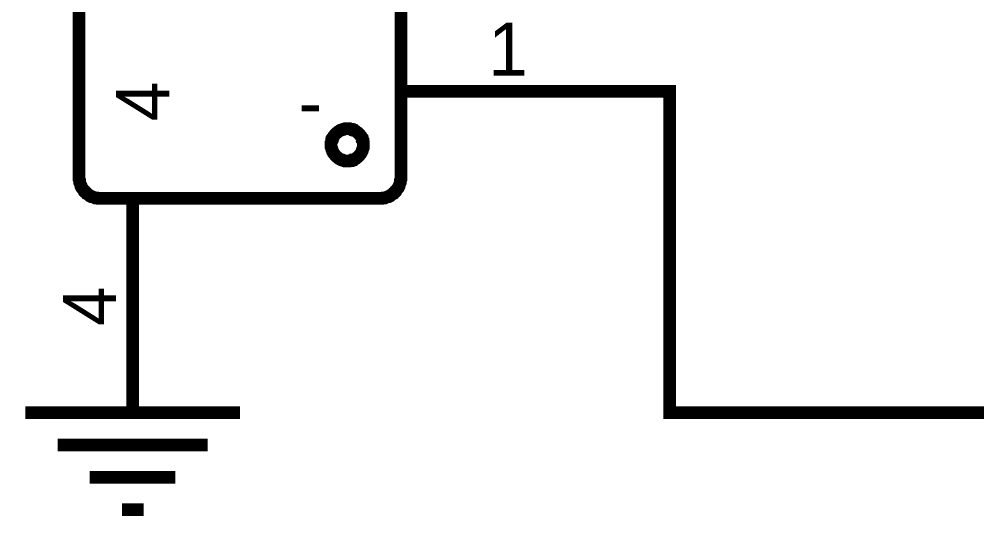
# Model space of a CAD drawing. Header units: inches. Extents: x 0 to 22.3, y 0 to 15.7.
# Drawn here: x 10.794 to 11.686, y 13.203 to 13.666 of the extents above; entities that cross this region are included whole.
import ezdxf

# ---------------------------------------------------------------- set-up
doc = ezdxf.new("R2010")
doc.units = ezdxf.units.IN
doc.header["$MEASUREMENT"] = 0
doc.layers.add('Sheet', color=255, linetype='Continuous')

msp = doc.modelspace()

# ---------------------------------------------------------------- linework, layer by layer
at = {"layer": 'Sheet'}
for points in [[(10.8503, 13.51915, 0.0118, 0.0118, 0), (10.8503, 13.77949, 0.0118, 0.0118, 0)], [(11.15, 13.77949, 0.0118, 0.0118, 0), (11.15, 13.51915, 0.0118, 0.0118, 0)], [(11.15, 13.59915, 0.0118, 0.0118, 0), (11.25034, 13.59915, 0.0118, 0.0118, 0)], [(12.40009, 13.29947, 0.0118, 0.0118, 0), (11.40019, 13.29947, 0.0118, 0.0118, 0), (11.40019, 13.59915, 0.0118, 0.0118, 0), (11.25034, 13.59915, 0.0118, 0.0118, 0)], [(11.08502, 13.54921, 0.0118, 0.0118, 0), (11.08502, 13.55009, 0.0118, 0.0118, 0), (11.08502, 13.55097, 0.0118, 0.0118, 0), (11.08502, 13.55142, 0.0118, 0.0118, 0), (11.08546, 13.5523, 0.0118, 0.0118, 0), (11.08546, 13.55318, 0.0118, 0.0118, 0), (11.0859, 13.55363, 0.0118, 0.0118, 0), (11.0859, 13.55451, 0.0118, 0.0118, 0), (11.08635, 13.55495, 0.0118, 0.0118, 0), (11.08635, 13.55584, 0.0118, 0.0118, 0), (11.08679, 13.55628, 0.0118, 0.0118, 0), (11.08723, 13.55716, 0.0118, 0.0118, 0), (11.08767, 13.5576, 0.0118, 0.0118, 0), (11.08811, 13.55805, 0.0118, 0.0118, 0), (11.08856, 13.55893, 0.0118, 0.0118, 0), (11.089, 13.55937, 0.0118, 0.0118, 0), (11.08944, 13.55981, 0.0118, 0.0118, 0), (11.08988, 13.56026, 0.0118, 0.0118, 0), (11.09077, 13.5607, 0.0118, 0.0118, 0), (11.09121, 13.56114, 0.0118, 0.0118, 0), (11.09165, 13.56158, 0.0118, 0.0118, 0), (11.09253, 13.56202, 0.0118, 0.0118, 0), (11.09298, 13.56247, 0.0118, 0.0118, 0), (11.09386, 13.56291, 0.0118, 0.0118, 0), (11.0943, 13.56291, 0.0118, 0.0118, 0), (11.09519, 13.56335, 0.0118, 0.0118, 0), (11.09563, 13.56335, 0.0118, 0.0118, 0), (11.09651, 13.56379, 0.0118, 0.0118, 0), (11.09696, 13.56379, 0.0118, 0.0118, 0), (11.09784, 13.56423, 0.0118, 0.0118, 0), (11.09872, 13.56423, 0.0118, 0.0118, 0), (11.09917, 13.56423, 0.0118, 0.0118, 0), (11.10005, 13.56423, 0.0118, 0.0118, 0)], [(11.10005, 13.56423, 0.0118, 0.0118, 0), (11.10005, 13.56423, 0.0118, 0.0118, 0)], [(11.10005, 13.56423, 0.0118, 0.0118, 0), (11.10093, 13.56423, 0.0118, 0.0118, 0), (11.10182, 13.56423, 0.0118, 0.0118, 0), (11.10226, 13.56423, 0.0118, 0.0118, 0), (11.10314, 13.56379, 0.0118, 0.0118, 0), (11.10403, 13.56379, 0.0118, 0.0118, 0), (11.10447, 13.56335, 0.0118, 0.0118, 0), (11.10535, 13.56335, 0.0118, 0.0118, 0), (11.1058, 13.56291, 0.0118, 0.0118, 0), (11.10668, 13.56291, 0.0118, 0.0118, 0), (11.10712, 13.56247, 0.0118, 0.0118, 0), (11.10801, 13.56202, 0.0118, 0.0118, 0), (11.10845, 13.56158, 0.0118, 0.0118, 0), (11.10889, 13.56114, 0.0118, 0.0118, 0), (11.10977, 13.5607, 0.0118, 0.0118, 0), (11.11022, 13.56026, 0.0118, 0.0118, 0), (11.11066, 13.55981, 0.0118, 0.0118, 0), (11.1111, 13.55937, 0.0118, 0.0118, 0), (11.11154, 13.55893, 0.0118, 0.0118, 0), (11.11198, 13.55805, 0.0118, 0.0118, 0), (11.11243, 13.5576, 0.0118, 0.0118, 0), (11.11287, 13.55716, 0.0118, 0.0118, 0), (11.11331, 13.55628, 0.0118, 0.0118, 0), (11.11375, 13.55584, 0.0118, 0.0118, 0), (11.11375, 13.55495, 0.0118, 0.0118, 0), (11.11419, 13.55451, 0.0118, 0.0118, 0), (11.11419, 13.55363, 0.0118, 0.0118, 0), (11.11464, 13.55318, 0.0118, 0.0118, 0), (11.11464, 13.5523, 0.0118, 0.0118, 0), (11.11508, 13.55142, 0.0118, 0.0118, 0), (11.11508, 13.55097, 0.0118, 0.0118, 0), (11.11508, 13.55009, 0.0118, 0.0118, 0), (11.11508, 13.54921, 0.0118, 0.0118, 0)], [(11.08502, 13.54921, 0.0039, 0.0039, 0), (11.08502, 13.55009, 0.0039, 0.0039, 0), (11.08502, 13.55097, 0.0039, 0.0039, 0), (11.08502, 13.55142, 0.0039, 0.0039, 0), (11.08546, 13.5523, 0.0039, 0.0039, 0), (11.08546, 13.55318, 0.0039, 0.0039, 0), (11.0859, 13.55363, 0.0039, 0.0039, 0), (11.0859, 13.55451, 0.0039, 0.0039, 0), (11.08635, 13.55495, 0.0039, 0.0039, 0), (11.08635, 13.55584, 0.0039, 0.0039, 0), (11.08679, 13.55628, 0.0039, 0.0039, 0), (11.08723, 13.55716, 0.0039, 0.0039, 0), (11.08767, 13.5576, 0.0039, 0.0039, 0), (11.08811, 13.55805, 0.0039, 0.0039, 0), (11.08856, 13.55893, 0.0039, 0.0039, 0), (11.089, 13.55937, 0.0039, 0.0039, 0), (11.08944, 13.55981, 0.0039, 0.0039, 0), (11.08988, 13.56026, 0.0039, 0.0039, 0), (11.09077, 13.5607, 0.0039, 0.0039, 0), (11.09121, 13.56114, 0.0039, 0.0039, 0), (11.09165, 13.56158, 0.0039, 0.0039, 0), (11.09253, 13.56202, 0.0039, 0.0039, 0), (11.09298, 13.56247, 0.0039, 0.0039, 0), (11.09386, 13.56291, 0.0039, 0.0039, 0), (11.0943, 13.56291, 0.0039, 0.0039, 0), (11.09519, 13.56335, 0.0039, 0.0039, 0), (11.09563, 13.56335, 0.0039, 0.0039, 0), (11.09651, 13.56379, 0.0039, 0.0039, 0), (11.09696, 13.56379, 0.0039, 0.0039, 0), (11.09784, 13.56423, 0.0039, 0.0039, 0), (11.09872, 13.56423, 0.0039, 0.0039, 0), (11.09917, 13.56423, 0.0039, 0.0039, 0), (11.10005, 13.56423, 0.0039, 0.0039, 0)], [(11.10005, 13.56423, 0.0039, 0.0039, 0), (11.10005, 13.56423, 0.0039, 0.0039, 0)], [(11.10005, 13.56423, 0.0039, 0.0039, 0), (11.10093, 13.56423, 0.0039, 0.0039, 0), (11.10182, 13.56423, 0.0039, 0.0039, 0), (11.10226, 13.56423, 0.0039, 0.0039, 0), (11.10314, 13.56379, 0.0039, 0.0039, 0), (11.10403, 13.56379, 0.0039, 0.0039, 0), (11.10447, 13.56335, 0.0039, 0.0039, 0), (11.10535, 13.56335, 0.0039, 0.0039, 0), (11.1058, 13.56291, 0.0039, 0.0039, 0), (11.10668, 13.56291, 0.0039, 0.0039, 0), (11.10712, 13.56247, 0.0039, 0.0039, 0), (11.10801, 13.56202, 0.0039, 0.0039, 0), (11.10845, 13.56158, 0.0039, 0.0039, 0), (11.10889, 13.56114, 0.0039, 0.0039, 0), (11.10977, 13.5607, 0.0039, 0.0039, 0), (11.11022, 13.56026, 0.0039, 0.0039, 0), (11.11066, 13.55981, 0.0039, 0.0039, 0), (11.1111, 13.55937, 0.0039, 0.0039, 0), (11.11154, 13.55893, 0.0039, 0.0039, 0), (11.11198, 13.55805, 0.0039, 0.0039, 0), (11.11243, 13.5576, 0.0039, 0.0039, 0), (11.11287, 13.55716, 0.0039, 0.0039, 0), (11.11331, 13.55628, 0.0039, 0.0039, 0), (11.11375, 13.55584, 0.0039, 0.0039, 0), (11.11375, 13.55495, 0.0039, 0.0039, 0), (11.11419, 13.55451, 0.0039, 0.0039, 0), (11.11419, 13.55363, 0.0039, 0.0039, 0), (11.11464, 13.55318, 0.0039, 0.0039, 0), (11.11464, 13.5523, 0.0039, 0.0039, 0), (11.11508, 13.55142, 0.0039, 0.0039, 0), (11.11508, 13.55097, 0.0039, 0.0039, 0), (11.11508, 13.55009, 0.0039, 0.0039, 0), (11.11508, 13.54921, 0.0039, 0.0039, 0)], [(11.10005, 13.53418, 0.0118, 0.0118, 0), (11.09917, 13.53418, 0.0118, 0.0118, 0), (11.09872, 13.53418, 0.0118, 0.0118, 0), (11.09784, 13.53418, 0.0118, 0.0118, 0), (11.09696, 13.53462, 0.0118, 0.0118, 0), (11.09651, 13.53462, 0.0118, 0.0118, 0), (11.09563, 13.53506, 0.0118, 0.0118, 0), (11.09519, 13.53506, 0.0118, 0.0118, 0), (11.0943, 13.5355, 0.0118, 0.0118, 0), (11.09386, 13.5355, 0.0118, 0.0118, 0), (11.09298, 13.53595, 0.0118, 0.0118, 0), (11.09253, 13.53639, 0.0118, 0.0118, 0), (11.09165, 13.53683, 0.0118, 0.0118, 0), (11.09121, 13.53727, 0.0118, 0.0118, 0), (11.09077, 13.53771, 0.0118, 0.0118, 0), (11.08988, 13.53816, 0.0118, 0.0118, 0), (11.08944, 13.5386, 0.0118, 0.0118, 0), (11.089, 13.53904, 0.0118, 0.0118, 0), (11.08856, 13.53992, 0.0118, 0.0118, 0), (11.08811, 13.54037, 0.0118, 0.0118, 0), (11.08767, 13.54081, 0.0118, 0.0118, 0), (11.08723, 13.54169, 0.0118, 0.0118, 0), (11.08679, 13.54213, 0.0118, 0.0118, 0), (11.08635, 13.54302, 0.0118, 0.0118, 0), (11.08635, 13.54346, 0.0118, 0.0118, 0), (11.0859, 13.54434, 0.0118, 0.0118, 0), (11.0859, 13.54479, 0.0118, 0.0118, 0), (11.08546, 13.54567, 0.0118, 0.0118, 0), (11.08546, 13.54611, 0.0118, 0.0118, 0), (11.08502, 13.547, 0.0118, 0.0118, 0), (11.08502, 13.54788, 0.0118, 0.0118, 0), (11.08502, 13.54832, 0.0118, 0.0118, 0), (11.08502, 13.54921, 0.0118, 0.0118, 0)], [(11.08502, 13.54921, 0.0118, 0.0118, 0), (11.08502, 13.54921, 0.0118, 0.0118, 0)], [(11.10005, 13.53418, 0.0039, 0.0039, 0), (11.09917, 13.53418, 0.0039, 0.0039, 0), (11.09872, 13.53418, 0.0039, 0.0039, 0), (11.09784, 13.53418, 0.0039, 0.0039, 0), (11.09696, 13.53462, 0.0039, 0.0039, 0), (11.09651, 13.53462, 0.0039, 0.0039, 0), (11.09563, 13.53506, 0.0039, 0.0039, 0), (11.09519, 13.53506, 0.0039, 0.0039, 0), (11.0943, 13.5355, 0.0039, 0.0039, 0), (11.09386, 13.5355, 0.0039, 0.0039, 0), (11.09298, 13.53595, 0.0039, 0.0039, 0), (11.09253, 13.53639, 0.0039, 0.0039, 0), (11.09165, 13.53683, 0.0039, 0.0039, 0), (11.09121, 13.53727, 0.0039, 0.0039, 0), (11.09077, 13.53771, 0.0039, 0.0039, 0), (11.08988, 13.53816, 0.0039, 0.0039, 0), (11.08944, 13.5386, 0.0039, 0.0039, 0), (11.089, 13.53904, 0.0039, 0.0039, 0), (11.08856, 13.53992, 0.0039, 0.0039, 0), (11.08811, 13.54037, 0.0039, 0.0039, 0), (11.08767, 13.54081, 0.0039, 0.0039, 0), (11.08723, 13.54169, 0.0039, 0.0039, 0), (11.08679, 13.54213, 0.0039, 0.0039, 0), (11.08635, 13.54302, 0.0039, 0.0039, 0), (11.08635, 13.54346, 0.0039, 0.0039, 0), (11.0859, 13.54434, 0.0039, 0.0039, 0), (11.0859, 13.54479, 0.0039, 0.0039, 0), (11.08546, 13.54567, 0.0039, 0.0039, 0), (11.08546, 13.54611, 0.0039, 0.0039, 0), (11.08502, 13.547, 0.0039, 0.0039, 0), (11.08502, 13.54788, 0.0039, 0.0039, 0), (11.08502, 13.54832, 0.0039, 0.0039, 0), (11.08502, 13.54921, 0.0039, 0.0039, 0)], [(11.08502, 13.54921, 0.0039, 0.0039, 0), (11.08502, 13.54921, 0.0039, 0.0039, 0)], [(11.11508, 13.54921, 0.0118, 0.0118, 0), (11.11508, 13.54832, 0.0118, 0.0118, 0), (11.11508, 13.54788, 0.0118, 0.0118, 0), (11.11508, 13.547, 0.0118, 0.0118, 0), (11.11464, 13.54611, 0.0118, 0.0118, 0), (11.11464, 13.54567, 0.0118, 0.0118, 0), (11.11419, 13.54479, 0.0118, 0.0118, 0), (11.11419, 13.54434, 0.0118, 0.0118, 0), (11.11375, 13.54346, 0.0118, 0.0118, 0), (11.11375, 13.54302, 0.0118, 0.0118, 0), (11.11331, 13.54213, 0.0118, 0.0118, 0), (11.11287, 13.54169, 0.0118, 0.0118, 0), (11.11243, 13.54081, 0.0118, 0.0118, 0), (11.11198, 13.54037, 0.0118, 0.0118, 0), (11.11154, 13.53992, 0.0118, 0.0118, 0), (11.1111, 13.53904, 0.0118, 0.0118, 0), (11.11066, 13.5386, 0.0118, 0.0118, 0), (11.11022, 13.53816, 0.0118, 0.0118, 0), (11.10977, 13.53771, 0.0118, 0.0118, 0), (11.10889, 13.53727, 0.0118, 0.0118, 0), (11.10845, 13.53683, 0.0118, 0.0118, 0), (11.10801, 13.53639, 0.0118, 0.0118, 0), (11.10712, 13.53595, 0.0118, 0.0118, 0), (11.10668, 13.5355, 0.0118, 0.0118, 0), (11.1058, 13.5355, 0.0118, 0.0118, 0), (11.10535, 13.53506, 0.0118, 0.0118, 0), (11.10447, 13.53506, 0.0118, 0.0118, 0), (11.10403, 13.53462, 0.0118, 0.0118, 0), (11.10314, 13.53462, 0.0118, 0.0118, 0), (11.10226, 13.53418, 0.0118, 0.0118, 0), (11.10182, 13.53418, 0.0118, 0.0118, 0), (11.10093, 13.53418, 0.0118, 0.0118, 0), (11.10005, 13.53418, 0.0118, 0.0118, 0)], [(11.11508, 13.54921, 0.0039, 0.0039, 0), (11.11508, 13.54832, 0.0039, 0.0039, 0), (11.11508, 13.54788, 0.0039, 0.0039, 0), (11.11508, 13.547, 0.0039, 0.0039, 0), (11.11464, 13.54611, 0.0039, 0.0039, 0), (11.11464, 13.54567, 0.0039, 0.0039, 0), (11.11419, 13.54479, 0.0039, 0.0039, 0), (11.11419, 13.54434, 0.0039, 0.0039, 0), (11.11375, 13.54346, 0.0039, 0.0039, 0), (11.11375, 13.54302, 0.0039, 0.0039, 0), (11.11331, 13.54213, 0.0039, 0.0039, 0), (11.11287, 13.54169, 0.0039, 0.0039, 0), (11.11243, 13.54081, 0.0039, 0.0039, 0), (11.11198, 13.54037, 0.0039, 0.0039, 0), (11.11154, 13.53992, 0.0039, 0.0039, 0), (11.1111, 13.53904, 0.0039, 0.0039, 0), (11.11066, 13.5386, 0.0039, 0.0039, 0), (11.11022, 13.53816, 0.0039, 0.0039, 0), (11.10977, 13.53771, 0.0039, 0.0039, 0), (11.10889, 13.53727, 0.0039, 0.0039, 0), (11.10845, 13.53683, 0.0039, 0.0039, 0), (11.10801, 13.53639, 0.0039, 0.0039, 0), (11.10712, 13.53595, 0.0039, 0.0039, 0), (11.10668, 13.5355, 0.0039, 0.0039, 0), (11.1058, 13.5355, 0.0039, 0.0039, 0), (11.10535, 13.53506, 0.0039, 0.0039, 0), (11.10447, 13.53506, 0.0039, 0.0039, 0), (11.10403, 13.53462, 0.0039, 0.0039, 0), (11.10314, 13.53462, 0.0039, 0.0039, 0), (11.10226, 13.53418, 0.0039, 0.0039, 0), (11.10182, 13.53418, 0.0039, 0.0039, 0), (11.10093, 13.53418, 0.0039, 0.0039, 0), (11.10005, 13.53418, 0.0039, 0.0039, 0)], [(11.11508, 13.54921, 0.0118, 0.0118, 0), (11.11508, 13.54921, 0.0118, 0.0118, 0), (11.11508, 13.54921, 0.0118, 0.0118, 0), (11.11508, 13.54921, 0.0118, 0.0118, 0), (11.11508, 13.54921, 0.0118, 0.0118, 0), (11.11508, 13.54921, 0.0118, 0.0118, 0), (11.11508, 13.54921, 0.0118, 0.0118, 0), (11.11508, 13.54921, 0.0118, 0.0118, 0), (11.11508, 13.54921, 0.0118, 0.0118, 0), (11.11508, 13.54921, 0.0118, 0.0118, 0), (11.11508, 13.54921, 0.0118, 0.0118, 0), (11.11508, 13.54921, 0.0118, 0.0118, 0), (11.11508, 13.54921, 0.0118, 0.0118, 0), (11.11508, 13.54921, 0.0118, 0.0118, 0), (11.11508, 13.54921, 0.0118, 0.0118, 0), (11.11508, 13.54921, 0.0118, 0.0118, 0), (11.11508, 13.54921, 0.0118, 0.0118, 0), (11.11508, 13.54921, 0.0118, 0.0118, 0), (11.11508, 13.54921, 0.0118, 0.0118, 0), (11.11508, 13.54921, 0.0118, 0.0118, 0), (11.11508, 13.54921, 0.0118, 0.0118, 0), (11.11508, 13.54921, 0.0118, 0.0118, 0), (11.11508, 13.54921, 0.0118, 0.0118, 0), (11.11508, 13.54921, 0.0118, 0.0118, 0), (11.11508, 13.54921, 0.0118, 0.0118, 0), (11.11508, 13.54921, 0.0118, 0.0118, 0), (11.11508, 13.54921, 0.0118, 0.0118, 0), (11.11508, 13.54921, 0.0118, 0.0118, 0), (11.11508, 13.54921, 0.0118, 0.0118, 0), (11.11508, 13.54921, 0.0118, 0.0118, 0), (11.11508, 13.54921, 0.0118, 0.0118, 0), (11.11508, 13.54921, 0.0118, 0.0118, 0), (11.11508, 13.54921, 0.0118, 0.0118, 0)], [(11.11508, 13.54921, 0.0118, 0.0118, 0), (11.11508, 13.54921, 0.0118, 0.0118, 0)], [(11.11508, 13.54921, 0.0039, 0.0039, 0), (11.11508, 13.54921, 0.0039, 0.0039, 0), (11.11508, 13.54921, 0.0039, 0.0039, 0), (11.11508, 13.54921, 0.0039, 0.0039, 0), (11.11508, 13.54921, 0.0039, 0.0039, 0), (11.11508, 13.54921, 0.0039, 0.0039, 0), (11.11508, 13.54921, 0.0039, 0.0039, 0), (11.11508, 13.54921, 0.0039, 0.0039, 0), (11.11508, 13.54921, 0.0039, 0.0039, 0), (11.11508, 13.54921, 0.0039, 0.0039, 0), (11.11508, 13.54921, 0.0039, 0.0039, 0), (11.11508, 13.54921, 0.0039, 0.0039, 0), (11.11508, 13.54921, 0.0039, 0.0039, 0), (11.11508, 13.54921, 0.0039, 0.0039, 0), (11.11508, 13.54921, 0.0039, 0.0039, 0), (11.11508, 13.54921, 0.0039, 0.0039, 0), (11.11508, 13.54921, 0.0039, 0.0039, 0), (11.11508, 13.54921, 0.0039, 0.0039, 0), (11.11508, 13.54921, 0.0039, 0.0039, 0), (11.11508, 13.54921, 0.0039, 0.0039, 0), (11.11508, 13.54921, 0.0039, 0.0039, 0), (11.11508, 13.54921, 0.0039, 0.0039, 0), (11.11508, 13.54921, 0.0039, 0.0039, 0), (11.11508, 13.54921, 0.0039, 0.0039, 0), (11.11508, 13.54921, 0.0039, 0.0039, 0), (11.11508, 13.54921, 0.0039, 0.0039, 0), (11.11508, 13.54921, 0.0039, 0.0039, 0), (11.11508, 13.54921, 0.0039, 0.0039, 0), (11.11508, 13.54921, 0.0039, 0.0039, 0), (11.11508, 13.54921, 0.0039, 0.0039, 0), (11.11508, 13.54921, 0.0039, 0.0039, 0), (11.11508, 13.54921, 0.0039, 0.0039, 0), (11.11508, 13.54921, 0.0039, 0.0039, 0)], [(11.11508, 13.54921, 0.0039, 0.0039, 0), (11.11508, 13.54921, 0.0039, 0.0039, 0)], [(10.87019, 13.49926, 0.0118, 0.0118, 0), (10.86931, 13.49926, 0.0118, 0.0118, 0), (10.86798, 13.49926, 0.0118, 0.0118, 0), (10.86709, 13.4997, 0.0118, 0.0118, 0), (10.86621, 13.4997, 0.0118, 0.0118, 0), (10.86533, 13.4997, 0.0118, 0.0118, 0), (10.86444, 13.50014, 0.0118, 0.0118, 0), (10.86312, 13.50059, 0.0118, 0.0118, 0), (10.86223, 13.50103, 0.0118, 0.0118, 0), (10.86135, 13.50103, 0.0118, 0.0118, 0), (10.86046, 13.50147, 0.0118, 0.0118, 0), (10.86002, 13.50191, 0.0118, 0.0118, 0), (10.85914, 13.5028, 0.0118, 0.0118, 0), (10.85825, 13.50324, 0.0118, 0.0118, 0), (10.85737, 13.50368, 0.0118, 0.0118, 0), (10.85693, 13.50456, 0.0118, 0.0118, 0), (10.85604, 13.50501, 0.0118, 0.0118, 0), (10.8556, 13.50589, 0.0118, 0.0118, 0), (10.85472, 13.50633, 0.0118, 0.0118, 0), (10.85428, 13.50722, 0.0118, 0.0118, 0), (10.85383, 13.5081, 0.0118, 0.0118, 0), (10.85295, 13.50898, 0.0118, 0.0118, 0), (10.85251, 13.50943, 0.0118, 0.0118, 0), (10.85207, 13.51031, 0.0118, 0.0118, 0), (10.85207, 13.51119, 0.0118, 0.0118, 0), (10.85162, 13.51208, 0.0118, 0.0118, 0), (10.85118, 13.5134, 0.0118, 0.0118, 0), (10.85074, 13.51429, 0.0118, 0.0118, 0), (10.85074, 13.51517, 0.0118, 0.0118, 0), (10.85074, 13.51606, 0.0118, 0.0118, 0), (10.8503, 13.51694, 0.0118, 0.0118, 0), (10.8503, 13.51827, 0.0118, 0.0118, 0), (10.8503, 13.51915, 0.0118, 0.0118, 0)], [(11.15, 13.51915, 0.0118, 0.0118, 0), (11.15, 13.51827, 0.0118, 0.0118, 0), (11.15, 13.51694, 0.0118, 0.0118, 0), (11.14956, 13.51606, 0.0118, 0.0118, 0), (11.14956, 13.51517, 0.0118, 0.0118, 0), (11.14956, 13.51429, 0.0118, 0.0118, 0), (11.14912, 13.5134, 0.0118, 0.0118, 0), (11.14867, 13.51208, 0.0118, 0.0118, 0), (11.14823, 13.51119, 0.0118, 0.0118, 0), (11.14823, 13.51031, 0.0118, 0.0118, 0), (11.14779, 13.50943, 0.0118, 0.0118, 0), (11.14735, 13.50898, 0.0118, 0.0118, 0), (11.14646, 13.5081, 0.0118, 0.0118, 0), (11.14602, 13.50722, 0.0118, 0.0118, 0), (11.14558, 13.50633, 0.0118, 0.0118, 0), (11.1447, 13.50589, 0.0118, 0.0118, 0), (11.14425, 13.50501, 0.0118, 0.0118, 0), (11.14337, 13.50456, 0.0118, 0.0118, 0), (11.14293, 13.50368, 0.0118, 0.0118, 0), (11.14204, 13.50324, 0.0118, 0.0118, 0), (11.14116, 13.5028, 0.0118, 0.0118, 0), (11.14028, 13.50191, 0.0118, 0.0118, 0), (11.13983, 13.50147, 0.0118, 0.0118, 0), (11.13895, 13.50103, 0.0118, 0.0118, 0), (11.13806, 13.50103, 0.0118, 0.0118, 0), (11.13718, 13.50059, 0.0118, 0.0118, 0), (11.13585, 13.50014, 0.0118, 0.0118, 0), (11.13497, 13.4997, 0.0118, 0.0118, 0), (11.13409, 13.4997, 0.0118, 0.0118, 0), (11.1332, 13.4997, 0.0118, 0.0118, 0), (11.13232, 13.49926, 0.0118, 0.0118, 0), (11.13099, 13.49926, 0.0118, 0.0118, 0), (11.13011, 13.49926, 0.0118, 0.0118, 0)], [(11.13011, 13.49926, 0.0118, 0.0118, 0), (10.87019, 13.49926, 0.0118, 0.0118, 0)], [(10.90025, 13.49926, 0.0118, 0.0118, 0), (10.90025, 13.39937, 0.0118, 0.0118, 0)], [(10.90025, 13.39937, 0.0118, 0.0118, 0), (10.90025, 13.29947, 0.0118, 0.0118, 0)], [(10.80035, 13.29947, 0.0118, 0.0118, 0), (11.00015, 13.29947, 0.0118, 0.0118, 0)], [(10.83041, 13.26942, 0.0118, 0.0118, 0), (10.97009, 13.26942, 0.0118, 0.0118, 0)], [(10.86002, 13.23936, 0.0118, 0.0118, 0), (10.94003, 13.23936, 0.0118, 0.0118, 0)], [(10.89008, 13.2093, 0.0118, 0.0118, 0), (10.91041, 13.2093, 0.0118, 0.0118, 0)]]:
    msp.add_lwpolyline(points, format="xyseb", dxfattribs=at)

# ---------------------------------------------------------------- texts
for s, p in [('1', (11.23134, 13.61374)), ('-', (11.05452, 13.56423))]:
    msp.add_text(s, height=0.0495, dxfattribs=at).set_placement(p)
for p in [(10.93428, 13.57131), (10.88478, 13.38036)]:
    msp.add_text('4', height=0.0495, rotation=90, dxfattribs=at).set_placement(p)

doc.saveas('drawing.dxf')
